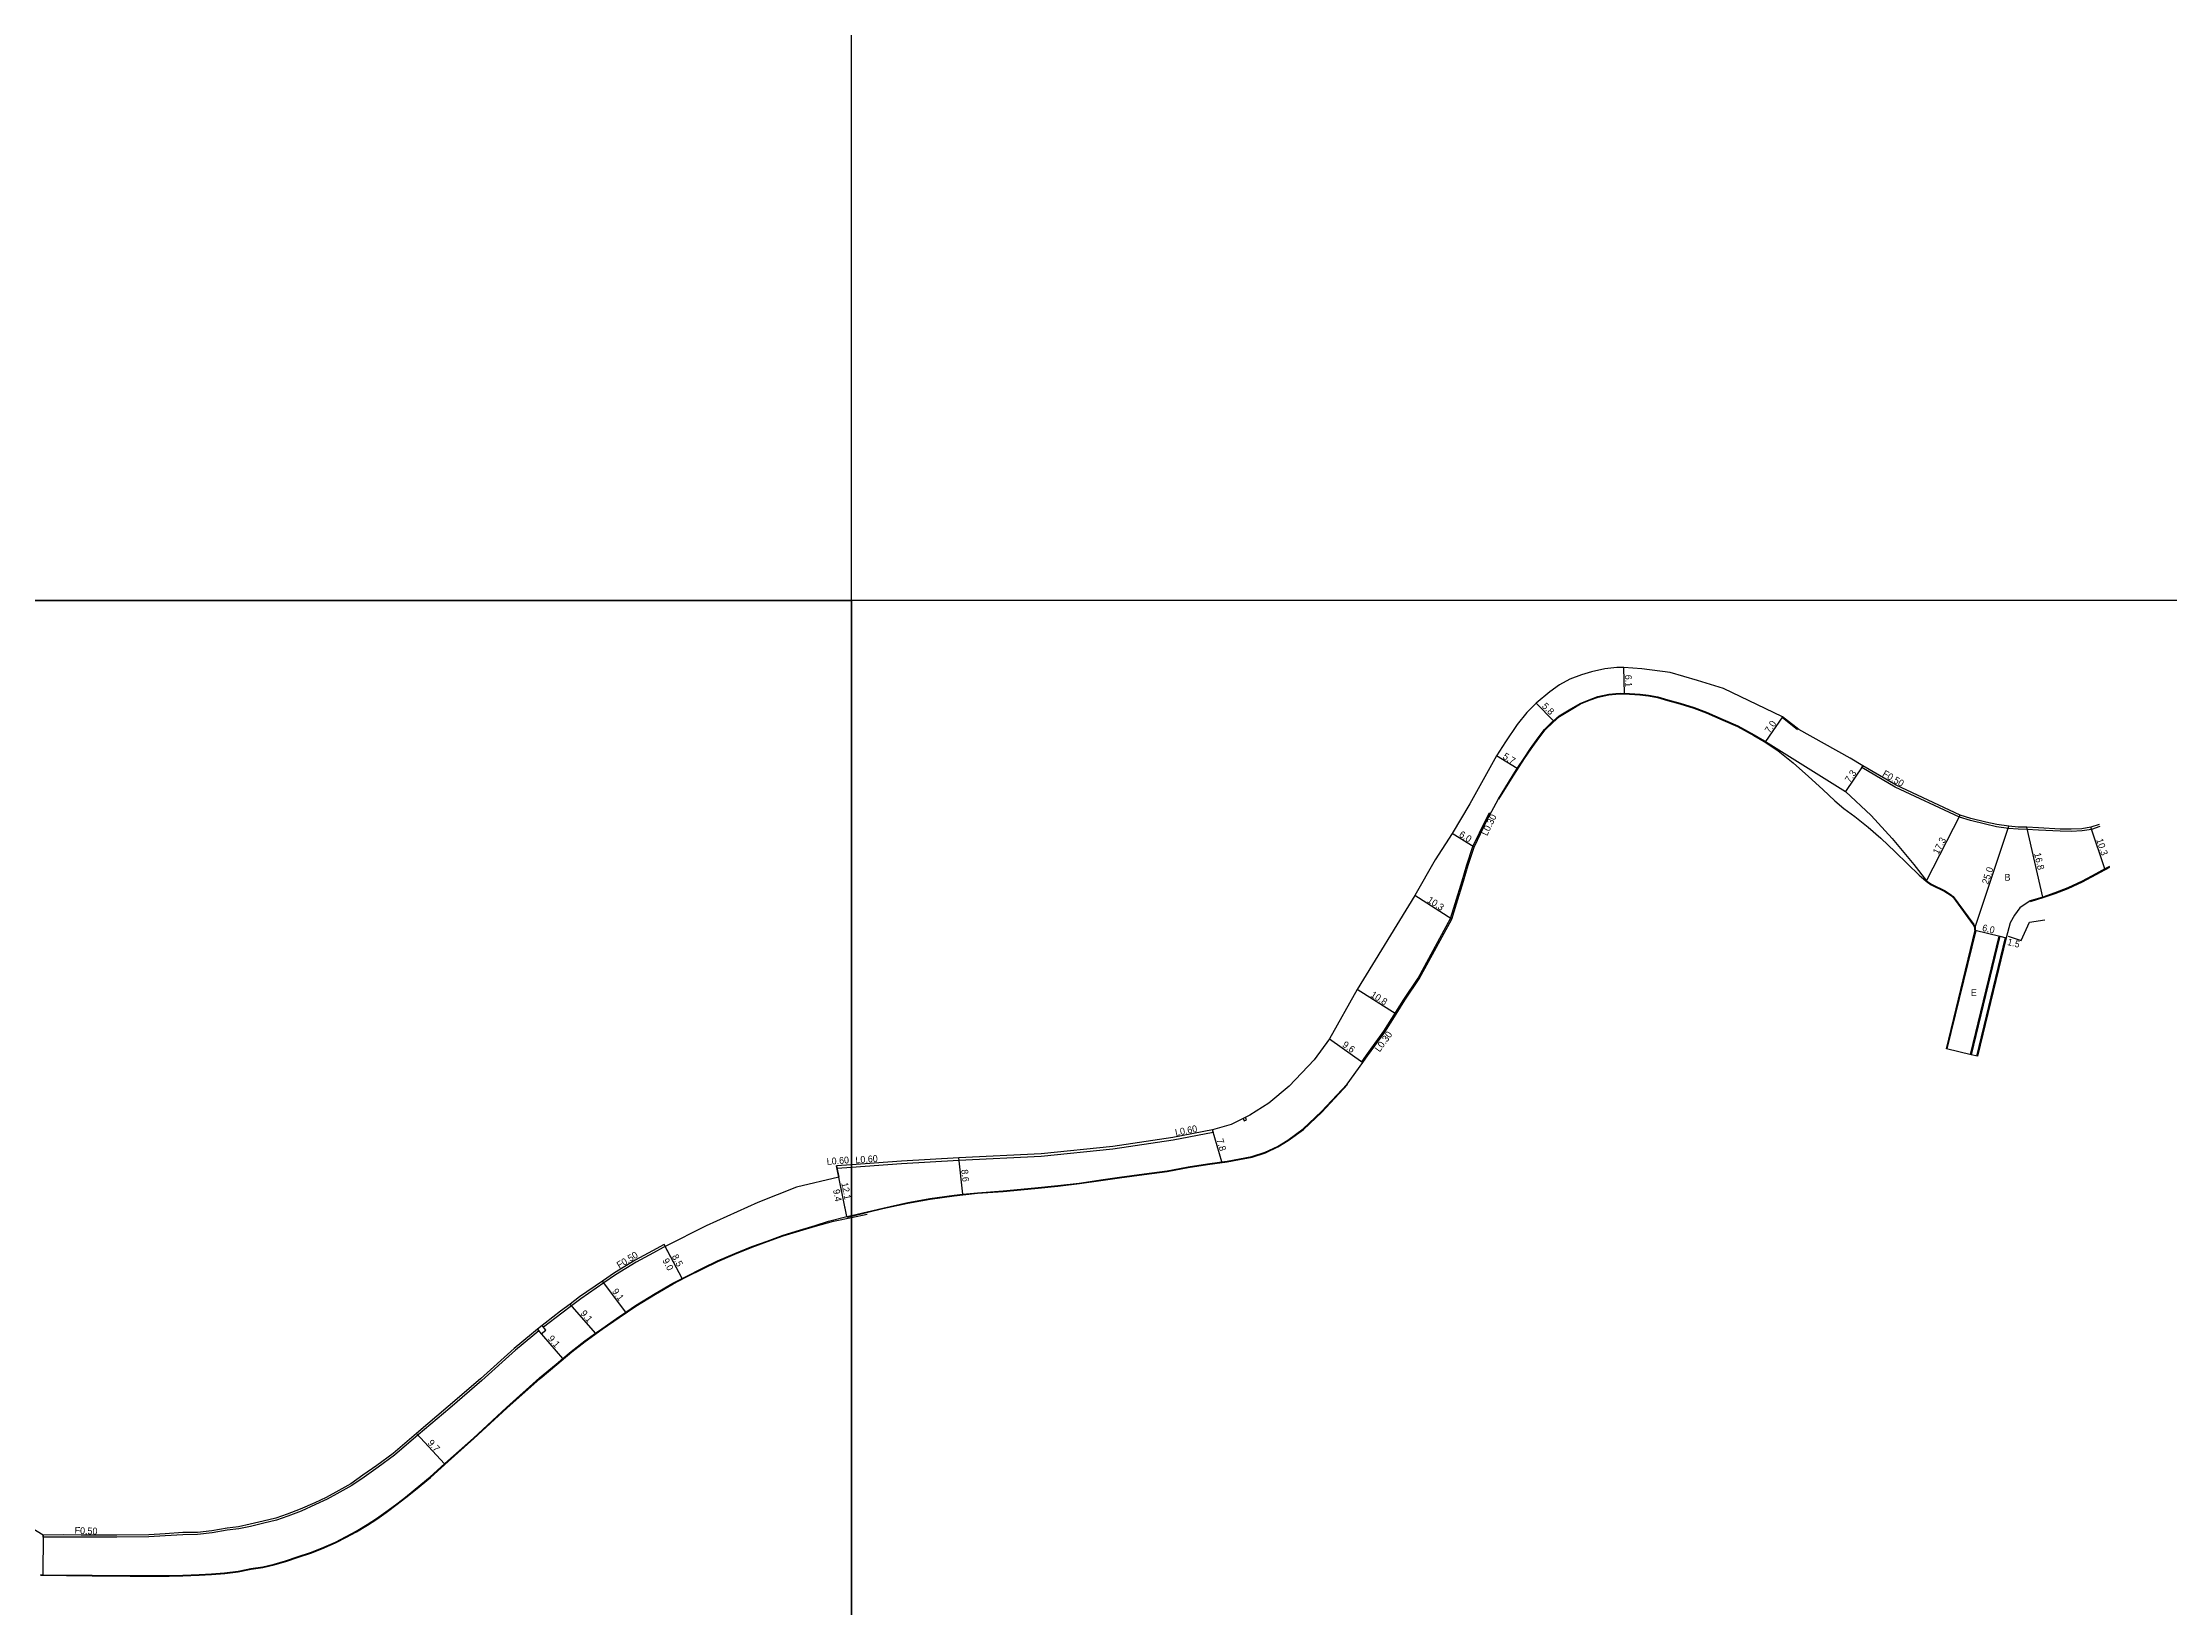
# Model space of a CAD drawing. Header units: metres. Extents: x 0 to 4000, y -96000 to -93000.
# Drawn here: x 3010.2 to 3509.3, y -93836.2 to -93469.1 of the extents above; entities that cross this region are included whole.
import ezdxf

# ---------------------------------------------------------------- set-up
doc = ezdxf.new("R2010")
doc.units = ezdxf.units.M
doc.header["$LTSCALE"] = 2.5
for name, color, linetype in [('側溝・桝', 7, 'Continuous'), ('図郭', 7, 'Continuous'), ('幅員', 7, 'Continuous'), ('歩道・分離帯・安全施設', 7, 'Continuous'), ('舗装', 7, 'Continuous'), ('道路', 7, 'Continuous')]:
    doc.layers.add(name, color=color, linetype=linetype)
doc.styles.get("Standard").update_dxf_attribs({"font": ''})
doc.styles.get('Standard').set_extended_font_data('@MS PGothic')

msp = doc.modelspace()

# ---------------------------------------------------------------- linework, layer by layer
at = {"layer": '側溝・桝'}
for points in [[(3492.93, -93652.99), (3490.97, -93653.69), (3488.79, -93654.02), (3486.19, -93654.16), (3483.59, -93654.14), (3478.54, -93653.86), (3475.79, -93653.68), (3473.76, -93653.63), (3471.54, -93653.44), (3468.69, -93653.05), (3466.11, -93652.5), (3462.57, -93651.6), (3459.97, -93650.8), (3444.89, -93643.76), (3437.07, -93639.18), (3437.34, -93638.77)], [(3320, -93708.36), (3319.75, -93708.18), (3320.87, -93706.64), (3324.92, -93701.05), (3329.62, -93693.56), (3332.98, -93688.61), (3340.58, -93674.61), (3341.69, -93671.09), (3343.3, -93665.79), (3344.41, -93661.99), (3345.81, -93657.73), (3348.95, -93651.27), (3349.74, -93649.77), (3350.01, -93649.91)], [(3284.74, -93724.2), (3284.91, -93724.78), (3284.88, -93724.79), (3275.53, -93726.58), (3261.38, -93728.67), (3244.54, -93730.41), (3225.24, -93731.34), (3211.78, -93732.12), (3200, -93732.97)], [(3200, -93732.97), (3196.66, -93733.21)], [(3156.28, -93751.53), (3155.84, -93751.77), (3153.54, -93752.99), (3149.52, -93755.19), (3144.67, -93758.15), (3141.9, -93760.05), (3136.5, -93763.79), (3134.29, -93765.42), (3132.04, -93767.14), (3127.75, -93770.47)], [(3126.64, -93771.32), (3125.24, -93772.51), (3121.22, -93775.84), (3113.29, -93782.94), (3105.75, -93789.44), (3098.31, -93795.75), (3092.81, -93800.48), (3088.96, -93803.32), (3085.67, -93805.62), (3082.77, -93807.59), (3080, -93809.19), (3077, -93810.82), (3074.27, -93812.08), (3070.86, -93813.62), (3067.75, -93814.78), (3065.12, -93815.72), (3062.1, -93816.45), (3059, -93817.18), (3056.29, -93817.75), (3053.56, -93818.09), (3049.97, -93818.73), (3046.58, -93819.1), (3043.16, -93819.15), (3038.98, -93819.43), (3035.14, -93819.66), (3027.64, -93819.73), (3019.29, -93819.73), (3015.17, -93819.69), (3010.38, -93819.72), (3010.38, -93819.22)]]:
    msp.add_lwpolyline(points, dxfattribs=at)
at = {"layer": '側溝・桝', "flags": 128}
for points in [[(3292.47, -93721.25), (3291.93, -93721.51), (3292.19, -93722.05), (3292.73, -93721.79)], [(3127.44, -93770.07), (3126.34, -93770.93), (3127.2, -93772.03), (3128.3, -93771.18)]]:
    msp.add_lwpolyline(points, close=True, dxfattribs=at)
at = {"layer": '図郭'}
for points in [[(2400, -93600), (3200, -93600), (3200, -93000), (2400, -93000)], [(2400, -94200), (3200, -94200), (3200, -93600), (2400, -93600)], [(3200, -94200), (4000, -94200), (4000, -93600), (3200, -93600)]]:
    msp.add_lwpolyline(points, close=True, dxfattribs=at)
at = {"layer": '幅員', "flags": 128}
for points in [[(3381.38, -93621.79), (3381.21, -93615.69)], [(3364.77, -93628.2), (3360.71, -93624.06)], [(3418.48, -93627.32), (3414.52, -93633.09)], [(3356.24, -93639.43), (3351.37, -93636.46)], [(3437.34, -93638.77), (3433.28, -93644.83)], [(3346.09, -93657.84), (3340.99, -93654.68)], [(3452.27, -93665.73), (3460.15, -93650.33)], [(3463.66, -93676.65), (3471.59, -93652.94)], [(3479.59, -93669.55), (3475.82, -93653.18)], [(3494.1, -93662.97), (3490.85, -93653.2)], [(3340.85, -93674.73), (3332.18, -93669.18)], [(3463.66, -93677.35), (3469.49, -93678.76)], [(3469.49, -93678.76), (3470.95, -93679.12)], [(3327.81, -93697.02), (3318.67, -93691.25)], [(3312.18, -93702.78), (3320, -93708.36)], [(3286.91, -93731.7), (3284.74, -93724.2)], [(3198.96, -93744.47), (3196.53, -93732.61)], [(3226.12, -93739.29), (3225.21, -93730.74)], [(3198.96, -93744.47), (3197.08, -93735.26)], [(3160.28, -93759.04), (3156.05, -93751.09)], [(3160.28, -93759.04), (3156.28, -93751.53)], [(3147.04, -93766.95), (3141.62, -93759.64)], [(3139.96, -93771.89), (3133.99, -93765.03)], [(3132.31, -93777.8), (3126.34, -93770.93)], [(3097.99, -93795.37), (3104.52, -93802.54)], [(3010.38, -93819.22), (3010.29, -93828.52)]]:
    msp.add_lwpolyline(points, dxfattribs=at)
at = {"layer": '歩道・分離帯・安全施設'}
for points in [[(3351.95, -93646.57), (3355.41, -93640.97), (3357.95, -93637.08), (3359.47, -93634.79), (3361.27, -93632.27), (3362.76, -93630.37), (3364.55, -93628.59), (3366.18, -93627.21), (3368.87, -93625.53), (3371.09, -93624.26), (3373.15, -93623.41), (3375.21, -93622.66), (3377.73, -93622.1), (3379.4, -93621.95), (3380.55, -93621.92), (3382.6, -93621.97), (3385.03, -93622.09), (3387.02, -93622.37), (3389.16, -93622.76), (3391.52, -93623.43), (3394.41, -93624.2), (3397.69, -93625.24), (3400.55, -93626.36), (3404.47, -93628.07), (3407.91, -93629.57), (3411.74, -93631.66), (3414.18, -93633.04), (3417.45, -93635.28), (3420.94, -93638.05), (3424.6, -93641.29), (3427.95, -93644.35), (3430.77, -93646.95), (3432.9, -93648.79), (3435.42, -93650.7), (3438.54, -93653.15), (3441.51, -93655.78), (3444.91, -93658.92), (3447.82, -93661.77), (3450.58, -93664.41), (3452.18, -93665.85), (3453.34, -93666.68), (3456.57, -93668.24), (3458.07, -93669.2), (3458.45, -93669.54), (3463.24, -93676.07), (3463.51, -93676.68), (3463.51, -93677.35)], [(3421.98, -93630.32), (3418.4, -93627.44)], [(3476.64, -93670.62), (3479.64, -93669.69), (3482.42, -93668.72), (3485.5, -93667.52), (3488.86, -93665.97), (3492.05, -93664.26), (3495.25, -93662.52)], [(3471.43, -93678.73), (3474.46, -93679.78), (3476.43, -93675.42), (3480.02, -93674.92)], [(3463.81, -93677.39), (3457.07, -93705.18)], [(3462.61, -93706.52), (3469.35, -93678.73)], [(3464.07, -93706.88), (3470.8, -93679.08)], [(3200, -93744.38), (3207.37, -93742.65), (3213.26, -93741.38), (3218.46, -93740.46), (3224.1, -93739.67), (3229.61, -93739.06), (3235.61, -93738.62), (3243.04, -93737.89), (3248.47, -93737.35), (3253.49, -93736.79), (3258.55, -93736.08), (3262.91, -93735.44), (3268.69, -93734.63), (3274.08, -93733.91), (3279.01, -93733.02), (3283.57, -93732.3), (3288.19, -93731.67), (3291.06, -93731.13), (3294.02, -93730.55), (3297.13, -93729.56), (3300.04, -93728.19), (3302.49, -93726.7), (3306.07, -93724.06), (3310.39, -93720), (3316.41, -93713.56)], [(3009.76, -93828.66), (3021.88, -93828.78), (3030.78, -93828.9), (3036.18, -93828.86), (3039.95, -93828.87), (3043.11, -93828.82), (3046.95, -93828.64), (3049.84, -93828.46), (3052.94, -93828.22), (3056.1, -93827.84), (3059.12, -93827.23), (3061.91, -93826.81), (3064.56, -93826.18), (3067.26, -93825.44), (3070.25, -93824.4), (3073.15, -93823.46), (3075.76, -93822.46), (3078.98, -93821.01), (3081.53, -93819.69), (3083.86, -93818.44), (3086.42, -93816.9), (3088.65, -93815.48), (3090.86, -93813.92), (3093.4, -93811.99), (3095.46, -93810.42), (3097.74, -93808.61), (3101.26, -93805.72), (3105.38, -93801.96), (3111.39, -93796.57), (3119.17, -93789.42), (3126.94, -93782.47), (3130.85, -93779.22), (3134.37, -93776.26), (3137.53, -93773.82), (3141.55, -93770.94), (3145.5, -93768.19), (3149.42, -93765.5), (3154, -93762.7), (3158.17, -93760.28), (3161.18, -93758.75), (3165.3, -93756.67), (3168.64, -93755.02), (3172.67, -93753.3), (3176.68, -93751.7), (3180.31, -93750.4), (3184.01, -93749.05), (3187.86, -93747.84), (3191.57, -93746.73), (3195.82, -93745.61), (3200, -93744.74)], [(3199, -93744.62), (3200, -93744.38)], [(3200, -93744.74), (3203.67, -93743.97)]]:
    msp.add_lwpolyline(points, dxfattribs=at)
at = {"layer": '道路'}
for points in [[(3492.76, -93652.52), (3490.85, -93653.2), (3488.74, -93653.52), (3486.18, -93653.66), (3483.6, -93653.64), (3478.57, -93653.36), (3475.82, -93653.18), (3473.78, -93653.13), (3471.59, -93652.94), (3468.78, -93652.56), (3466.22, -93652.02), (3462.7, -93651.12), (3460.15, -93650.33), (3445.12, -93643.31), (3437.34, -93638.77), (3434.33, -93637), (3422.32, -93630.22), (3418.48, -93627.32), (3404.66, -93620.61), (3398.54, -93618.79), (3392.11, -93616.92), (3385.48, -93616.02), (3381.21, -93615.69), (3379.58, -93615.69), (3376.75, -93616.05), (3373.63, -93616.72), (3371.34, -93617.41), (3368.59, -93618.47), (3366.13, -93619.78), (3363.89, -93621.4), (3360.71, -93624.06), (3358.46, -93626.3), (3356.21, -93629.08), (3353.44, -93633.13), (3351.37, -93636.46), (3345.14, -93647.66), (3340.99, -93654.68), (3336.96, -93660.86), (3332.18, -93669.18), (3318.67, -93691.25), (3312.18, -93702.78), (3308.6, -93707.72), (3302.69, -93713.94), (3297.91, -93717.9), (3293.46, -93720.76), (3289.1, -93722.9), (3284.74, -93724.2), (3275.43, -93725.99), (3261.31, -93728.08), (3244.49, -93729.81), (3225.21, -93730.74), (3211.74, -93731.52), (3200, -93732.37)], [(3200, -93744.23), (3207.34, -93742.51), (3213.23, -93741.23), (3218.44, -93740.31), (3224.08, -93739.52), (3226.12, -93739.29), (3229.6, -93738.91), (3235.6, -93738.47), (3243.02, -93737.74), (3248.46, -93737.2), (3253.47, -93736.64), (3258.53, -93735.93), (3262.89, -93735.29), (3268.67, -93734.49), (3274.06, -93733.76), (3278.99, -93732.87), (3283.55, -93732.15), (3286.91, -93731.7), (3288.17, -93731.52), (3291.03, -93730.99), (3293.98, -93730.41), (3297.07, -93729.42), (3299.97, -93728.06), (3302.41, -93726.58), (3305.97, -93723.94), (3310.28, -93719.89), (3316.3, -93713.45), (3320, -93708.36), (3321.11, -93706.82), (3325.17, -93701.22), (3327.81, -93697.02), (3329.87, -93693.72), (3333.23, -93688.77), (3340.85, -93674.73), (3341.98, -93671.18), (3343.59, -93665.87), (3344.7, -93662.08), (3346.09, -93657.84), (3349.21, -93651.41), (3351.82, -93646.49), (3355.29, -93640.89), (3356.24, -93639.43), (3357.82, -93636.99), (3359.35, -93634.7), (3361.15, -93632.18), (3362.65, -93630.27), (3364.45, -93628.48), (3364.77, -93628.2), (3366.09, -93627.08), (3368.79, -93625.4), (3371.02, -93624.13), (3373.1, -93623.27), (3375.17, -93622.52), (3377.71, -93621.95), (3379.39, -93621.8), (3380.55, -93621.77), (3381.38, -93621.79), (3382.6, -93621.82), (3385.05, -93621.94), (3387.04, -93622.22), (3389.19, -93622.61), (3391.56, -93623.28), (3394.46, -93624.06), (3397.74, -93625.1), (3400.61, -93626.22), (3404.53, -93627.93), (3407.97, -93629.43), (3411.81, -93631.53), (3414.26, -93632.91), (3414.52, -93633.09), (3433.28, -93644.83), (3439.27, -93650.43), (3444.24, -93655.82), (3449.29, -93661.92), (3452.27, -93665.73), (3453.42, -93666.55), (3456.65, -93668.11), (3458.16, -93669.08), (3458.56, -93669.44), (3463.37, -93676), (3463.66, -93676.65), (3463.66, -93677.35), (3456.93, -93705.15)], [(3495.17, -93662.39), (3494.1, -93662.97), (3491.98, -93664.13), (3488.79, -93665.83), (3485.44, -93667.39), (3482.36, -93668.58), (3479.59, -93669.55), (3476.59, -93670.48), (3474.18, -93672.1), (3472.94, -93673.84), (3471.92, -93675.57), (3470.95, -93679.12), (3464.22, -93706.91)], [(3200, -93732.37), (3196.53, -93732.61), (3197.08, -93735.26), (3187.09, -93737.65), (3178.08, -93741.18), (3165.94, -93746.65), (3156.28, -93751.53), (3156.05, -93751.09), (3153.3, -93752.55), (3149.27, -93754.76), (3144.4, -93757.73), (3141.62, -93759.64), (3136.21, -93763.38), (3133.99, -93765.03), (3131.74, -93766.74), (3126.34, -93770.93), (3124.92, -93772.12), (3120.89, -93775.47), (3112.96, -93782.57), (3105.42, -93789.06), (3097.99, -93795.37), (3092.5, -93800.09), (3088.66, -93802.92), (3085.39, -93805.21), (3082.51, -93807.17), (3079.75, -93808.76), (3076.78, -93810.38), (3074.06, -93811.63), (3070.67, -93813.16), (3067.58, -93814.31), (3064.97, -93815.24), (3061.98, -93815.96), (3058.89, -93816.7), (3056.21, -93817.26), (3053.49, -93817.6), (3049.9, -93818.23), (3046.55, -93818.6), (3043.14, -93818.65), (3038.94, -93818.93), (3035.12, -93819.16), (3027.64, -93819.23), (3019.3, -93819.23), (3015.18, -93819.19), (3010.38, -93819.22)], [(3009.76, -93828.51), (3010.29, -93828.52), (3021.88, -93828.63), (3030.78, -93828.75), (3036.18, -93828.71), (3039.95, -93828.71), (3043.11, -93828.67), (3046.94, -93828.49), (3049.83, -93828.31), (3052.93, -93828.07), (3056.08, -93827.69), (3059.09, -93827.09), (3061.88, -93826.66), (3064.52, -93826.04), (3067.21, -93825.3), (3070.2, -93824.26), (3073.1, -93823.32), (3075.7, -93822.32), (3078.92, -93820.88), (3081.46, -93819.55), (3083.78, -93818.31), (3086.34, -93816.77), (3088.57, -93815.36), (3090.77, -93813.8), (3093.31, -93811.87), (3095.37, -93810.3), (3097.65, -93808.49), (3101.16, -93805.6), (3104.52, -93802.54), (3105.28, -93801.85), (3111.29, -93796.46), (3119.07, -93789.31), (3126.84, -93782.36), (3130.76, -93779.1), (3132.31, -93777.8), (3134.28, -93776.14), (3137.45, -93773.7), (3139.96, -93771.89), (3141.46, -93770.82), (3145.41, -93768.06), (3147.04, -93766.95), (3149.34, -93765.38), (3153.93, -93762.57), (3158.1, -93760.15), (3160.28, -93759.04), (3161.11, -93758.62), (3165.23, -93756.53), (3168.58, -93754.88), (3172.61, -93753.17), (3176.62, -93751.56), (3180.26, -93750.26), (3183.96, -93748.91), (3187.82, -93747.7), (3191.53, -93746.58), (3194.65, -93745.57), (3198.96, -93744.47)], [(3198.96, -93744.47), (3200, -93744.23)], [(3010.38, -93819.22), (3001.29, -93813.72), (2995.08, -93819.99), (2989.97, -93819.82)]]:
    msp.add_lwpolyline(points, dxfattribs=at)
at = {"layer": '道路', "flags": 128}
for points in [[(3463.66, -93677.35), (3456.93, -93705.15)], [(3469.49, -93678.76), (3462.76, -93706.56)], [(3464.22, -93706.91), (3470.95, -93679.12)], [(3464.22, -93706.91), (3462.76, -93706.56), (3456.93, -93705.15)]]:
    msp.add_lwpolyline(points, dxfattribs=at)
for points in [[(3469.49, -93678.76), (3462.76, -93706.56), (3456.93, -93705.15), (3463.66, -93677.35)], [(3469.49, -93678.76), (3470.95, -93679.12), (3464.22, -93706.91), (3462.76, -93706.56)]]:
    msp.add_lwpolyline(points, close=True, dxfattribs=at)

# ---------------------------------------------------------------- texts
at = {"layer": '側溝・桝'}
for s, rotation, p in [('F0.50', 329.6868, (3441.77, -93641.07)), ('L0.30', 64.112, (3349.16, -93655.33)), ('L0.30', 54.0889, (3323.95, -93706.05)), ('L0.60', 10.8512, (3276.11, -93725.6)), ('L0.60', 4.1152, (3201, -93732.04)), ('L0.60', 4.1152, (3194.26, -93732.39)), ('F0.50', 31.4574, (3145.53, -93756.75)), ('F0.50', 357.8449, (3017.71, -93818.92))]:
    msp.add_text(s, height=1.6, rotation=rotation, dxfattribs=at).set_placement(p)
at = {"layer": '幅員'}
for s, rotation, p in [('6.1', 271.6141, (3381.51, -93617.43)), ('5.8', 314.4479, (3361.9, -93624.91)), ('7.0', 55.5093, (3415.48, -93631.25)), ('5.7', 328.7054, (3352.69, -93636.97)), ('7.3', 56.1953, (3434.3, -93642.86)), ('6.0', 328.2175, (3342.43, -93655.28)), ('17.3', 62.9118, (3455.07, -93659.7)), ('16.8', 282.9869, (3477.5, -93659.35)), ('10.3', 288.4163, (3492.08, -93656.11)), ('25.0', 71.4944, (3466.72, -93666.7)), ('10.3', 327.3583, (3334.97, -93670.66)), ('6.0', 346.38, (3465.22, -93677.47)), ('1.5', 346.38, (3471.12, -93680.79)), ('10.8', 327.7275, (3321.68, -93692.85)), ('9.6', 324.4803, (3315.05, -93704.52)), ('7.8', 286.1203, (3285.66, -93726.49)), ('8.6', 276.0865, (3225.76, -93733.54)), ('9.4', 281.5673, (3195.66, -93738.27)), ('12.1', 281.5673, (3197.62, -93736.68)), ('9.0', 298.0198, (3155.59, -93754.81)), ('8.5', 298.0198, (3157.81, -93753.88)), ('9.1', 306.5856, (3143.76, -93762.1)), ('9.1', 310.9873, (3136.31, -93767.31)), ('9.1', 310.9873, (3128.66, -93773.22)), ('9.7', 312.3621, (3100.46, -93797.71))]:
    msp.add_text(s, height=1.6, rotation=rotation, dxfattribs=at).set_placement(p)
at = {"layer": '舗装'}
for s, p in [('B', (3470.58, -93665.72)), ('E', (3462.68, -93692.79))]:
    msp.add_text(s, height=1.6, dxfattribs=at).set_placement(p)

doc.saveas('drawing.dxf')
